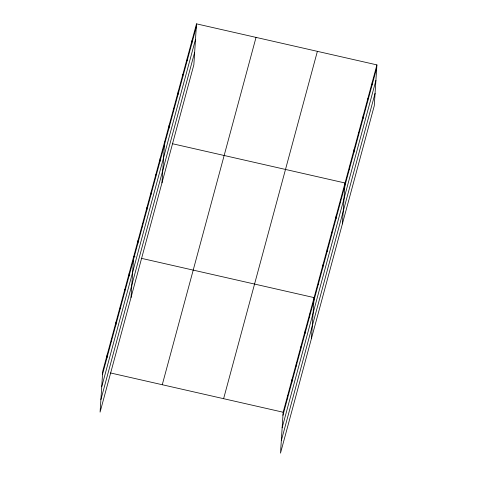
<?xml version="1.0" encoding="UTF-8"?>
<svg xmlns="http://www.w3.org/2000/svg" width="477" height="477" viewBox="0 0 477 477"><rect width="100%" height="100%" fill="white"/><g stroke="black" fill="none" stroke-linecap="round" stroke-linejoin="round"><path stroke-width="0.72" d="M106.955 357.893L107.152 354.816M111.374 341.52L111.576 338.437M115.798 325.147L115.994 322.064M120.216 308.774L120.419 305.691M124.634 292.395L124.837 289.318M129.058 276.022L129.255 272.939M131.032 297.487L133.679 256.566L135.092 256.888M137.895 243.276L138.097 240.193M142.319 226.897L142.516 223.82M146.737 210.524L146.94 207.441M151.161 194.151L151.358 191.068M155.58 177.778L155.776 174.695M159.998 161.399L160.2 158.322M161.971 182.864L164.619 141.943M168.971 128.158L169.174 125.075M173.527 111.284L173.729 108.201M178.082 94.416L178.279 91.334M182.637 77.542L182.834 74.46M187.193 60.674L187.389 57.592M191.742 43.801L191.945 40.718M196.5 23.85L193.853 64.771L100.087 412.11L102.734 371.189L196.5 23.85L376.913 64.89L374.266 105.811L280.5 453.15L283.147 412.229L376.913 64.89M287.369 398.939L287.565 395.856M291.787 382.56L291.99 379.483M296.211 366.187L296.408 363.11M300.629 349.814L300.826 346.731M305.047 333.441L305.25 330.358M309.472 317.062L309.668 313.985M311.445 338.527L314.093 297.606L141.472 258.343M318.308 284.316L318.511 281.233M322.732 267.943L322.929 264.86M327.15 251.564L327.353 248.487M331.575 235.191L331.771 232.108M335.993 218.818L336.19 215.735M340.411 202.445L340.614 199.362M342.385 223.904L345.032 182.989L172.418 143.72M349.385 169.198L349.587 166.115M353.94 152.324L354.143 149.247M358.495 135.456L358.692 132.373M363.051 118.582L363.247 115.506M367.606 101.714L367.803 98.632M372.155 84.846L372.358 81.764M102.537 374.272L196.297 26.933M101.726 386.758L195.492 39.418M100.897 399.625L194.658 52.285M162.269 384.73L256.036 37.391M223.612 398.689L317.378 51.349M282.95 415.312L376.711 67.972M282.14 427.797L375.906 80.458M281.311 440.665L375.071 93.325M110.533 372.96L283.147 412.229"/></g></svg>
